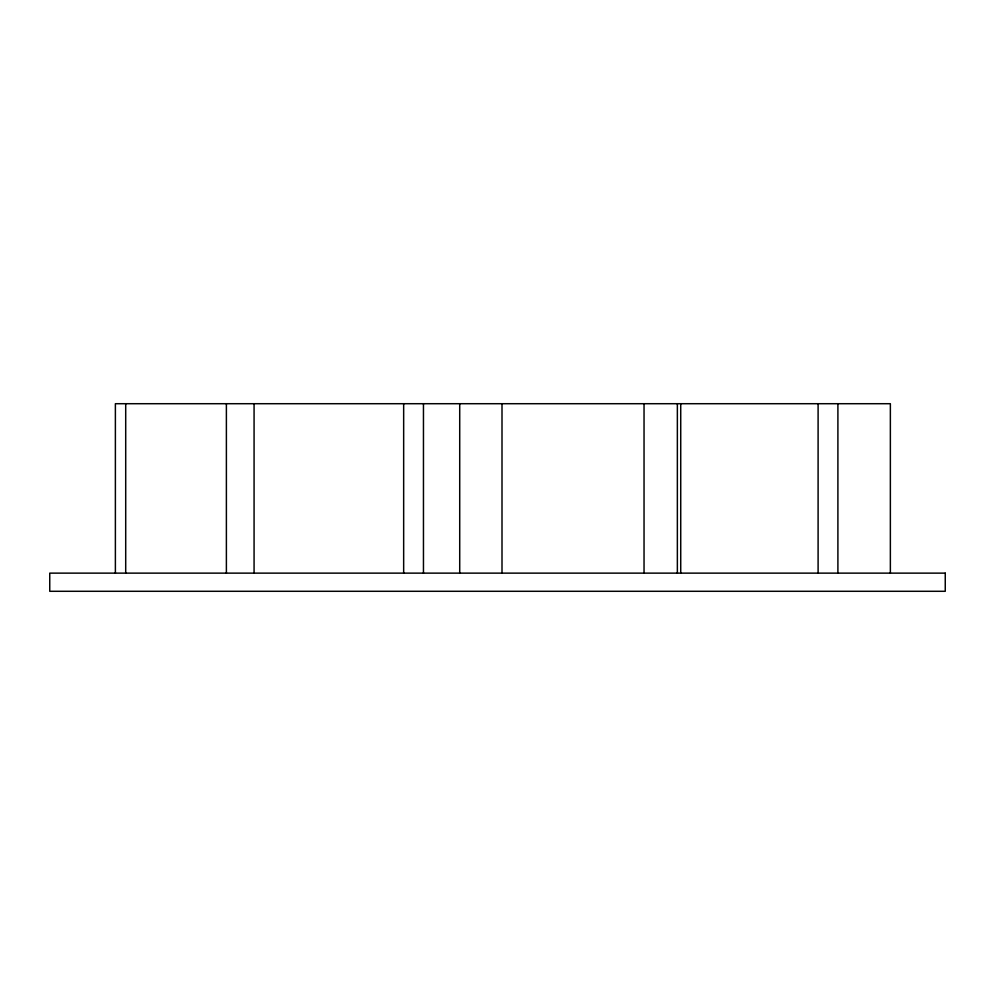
<?xml version="1.0" encoding="UTF-8"?>
<svg xmlns="http://www.w3.org/2000/svg" width="995" height="995" viewBox="0 0 995 995"><rect width="100%" height="100%" fill="white"/><g stroke="black" fill="none" stroke-linecap="round" stroke-linejoin="round"><path stroke-width="1.49" d="M890.363 573.132L890.363 403.709L115.383 403.709L115.383 573.132M837.902 403.709L837.902 573.132M818.101 403.709L818.101 573.132M680.729 403.709L680.729 573.132M677.359 403.709L677.359 573.132M644.039 403.709L644.039 573.132M502.002 403.709L502.002 573.132M459.715 403.709L459.715 573.132M423.46 403.709L423.46 573.132M403.659 403.709L403.659 573.132M254.073 403.709L254.073 573.132M226.387 403.709L226.387 573.132M125.706 403.709L125.706 573.132M945.25 573.132L49.75 573.132L49.75 591.291L945.25 591.291L945.25 573.132"/></g></svg>
